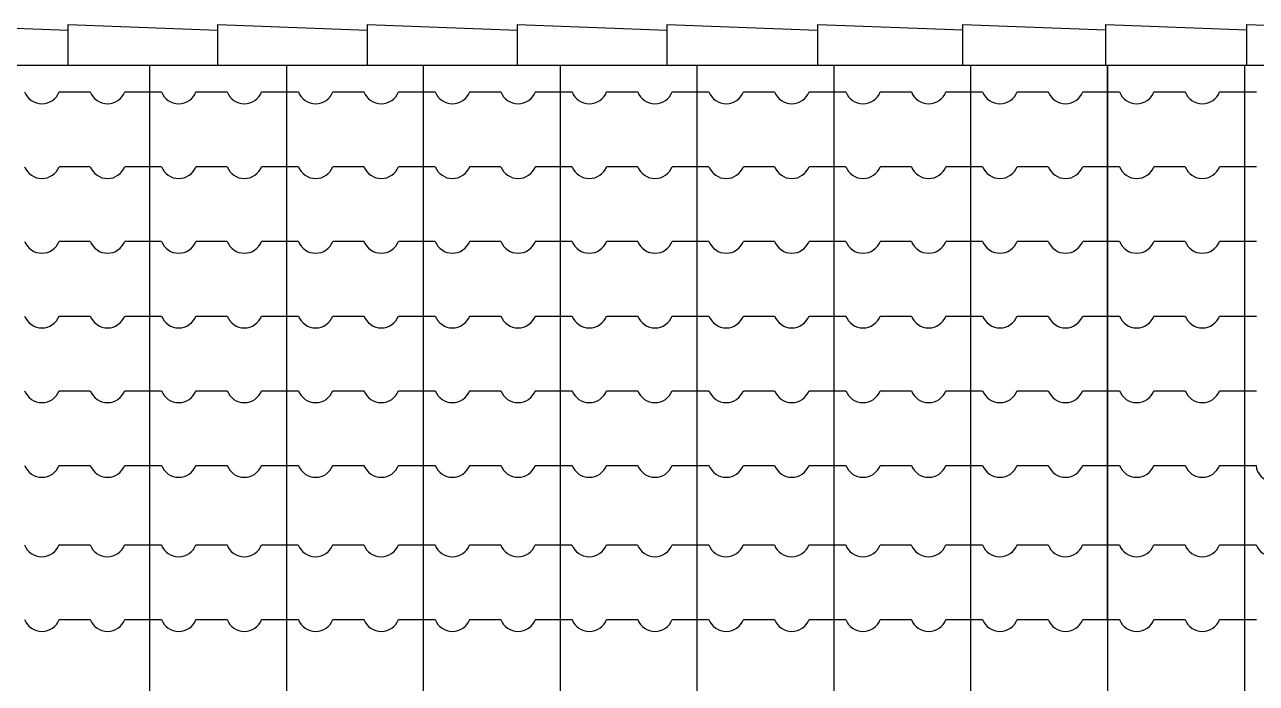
# Model space of a CAD drawing. Extents: x -29 to 75, y 16 to 65.
# Drawn here: x 33.625 to 35.605, y 20.418 to 21.477 of the extents above; entities that cross this region are included whole.
import ezdxf

# ---------------------------------------------------------------- set-up
doc = ezdxf.new("R2010")
doc.units = 0
doc.header["$MEASUREMENT"] = 0
doc.layers.add('CORTE', color=244, linetype='CONTINUOUS')
doc.layers.add('VISTAP', color=244, linetype='CONTINUOUS')

msp = doc.modelspace()

# ---------------------------------------------------------------- linework, layer by layer
at = {"layer": 'CORTE', "color": 1, "linetype": 'Continuous'}
for p, q in [((33.826, 21.4107), (33.826, 20.5208)), ((34.046, 21.4107), (34.046, 20.5208)), ((34.266, 21.4107), (34.266, 20.5208)), ((34.486, 21.4107), (34.486, 20.5208)), ((34.706, 21.4107), (34.706, 20.5208)), ((34.926, 21.4107), (34.926, 20.5208)), ((35.146, 21.4107), (35.146, 20.5208)), ((35.366, 21.4107), (35.366, 20.6484)), ((35.366, 21.4107), (35.366, 20.5208)), ((35.366, 21.4107), (35.366, 20.5208)), ((35.366, 21.4107), (35.366, 20.5208)), ((35.586, 21.4107), (35.586, 20.5208)), ((33.6806, 21.3684), (33.7308, 21.3684)), ((33.7862, 21.3684), (33.826, 21.3684)), ((33.826, 21.3684), (33.8453, 21.3684)), ((33.9006, 21.3684), (33.9508, 21.3684)), ((34.0062, 21.3684), (34.046, 21.3684)), ((34.046, 21.3684), (34.0653, 21.3684)), ((34.1206, 21.3684), (34.1708, 21.3684)), ((34.2262, 21.3684), (34.266, 21.3684)), ((34.266, 21.3684), (34.2853, 21.3684)), ((34.3406, 21.3684), (34.3908, 21.3684)), ((34.4462, 21.3684), (34.486, 21.3684)), ((34.486, 21.3684), (34.5053, 21.3684)), ((34.5606, 21.3684), (34.6108, 21.3684)), ((34.6662, 21.3684), (34.706, 21.3684)), ((34.706, 21.3684), (34.7253, 21.3684)), ((34.7806, 21.3684), (34.8308, 21.3684)), ((34.8862, 21.3684), (34.926, 21.3684)), ((34.926, 21.3684), (34.9453, 21.3684)), ((35.0006, 21.3684), (35.0508, 21.3684)), ((35.1062, 21.3684), (35.146, 21.3684)), ((35.146, 21.3684), (35.1653, 21.3684)), ((35.2206, 21.3684), (35.2708, 21.3684)), ((35.3262, 21.3684), (35.366, 21.3684)), ((35.3262, 21.3684), (35.366, 21.3684)), ((35.366, 21.3684), (35.3853, 21.3684)), ((35.4406, 21.3684), (35.4908, 21.3684)), ((35.5462, 21.3684), (35.586, 21.3684)), ((35.586, 21.3684), (35.6053, 21.3684)), ((33.6806, 21.2484), (33.7308, 21.2484)), ((33.7862, 21.2484), (33.826, 21.2484)), ((33.826, 21.2484), (33.8453, 21.2484)), ((33.9006, 21.2484), (33.9508, 21.2484)), ((34.0062, 21.2484), (34.046, 21.2484)), ((34.046, 21.2484), (34.0653, 21.2484)), ((34.1206, 21.2484), (34.1708, 21.2484)), ((34.2262, 21.2484), (34.266, 21.2484)), ((34.266, 21.2484), (34.2853, 21.2484)), ((34.3406, 21.2484), (34.3908, 21.2484)), ((34.4462, 21.2484), (34.486, 21.2484)), ((34.486, 21.2484), (34.5053, 21.2484)), ((34.5606, 21.2484), (34.6108, 21.2484)), ((34.6662, 21.2484), (34.706, 21.2484)), ((34.706, 21.2484), (34.7253, 21.2484)), ((34.7806, 21.2484), (34.8308, 21.2484)), ((34.8862, 21.2484), (34.926, 21.2484)), ((34.926, 21.2484), (34.9453, 21.2484)), ((35.0006, 21.2484), (35.0508, 21.2484)), ((35.1062, 21.2484), (35.146, 21.2484)), ((35.146, 21.2484), (35.1653, 21.2484)), ((35.2206, 21.2484), (35.2708, 21.2484)), ((35.3262, 21.2484), (35.366, 21.2484)), ((35.3262, 21.2484), (35.366, 21.2484)), ((35.366, 21.2484), (35.3853, 21.2484)), ((35.4406, 21.2484), (35.4908, 21.2484)), ((35.5462, 21.2484), (35.586, 21.2484)), ((35.586, 21.2484), (35.6053, 21.2484)), ((33.6806, 21.1284), (33.7308, 21.1284)), ((33.7862, 21.1284), (33.826, 21.1284)), ((33.826, 21.1284), (33.8453, 21.1284)), ((33.9006, 21.1284), (33.9508, 21.1284)), ((34.0062, 21.1284), (34.046, 21.1284)), ((34.046, 21.1284), (34.0653, 21.1284)), ((34.1206, 21.1284), (34.1708, 21.1284)), ((34.2262, 21.1284), (34.266, 21.1284)), ((34.266, 21.1284), (34.2853, 21.1284)), ((34.3406, 21.1284), (34.3908, 21.1284)), ((34.4462, 21.1284), (34.486, 21.1284)), ((34.486, 21.1284), (34.5053, 21.1284)), ((34.5606, 21.1284), (34.6108, 21.1284)), ((34.6662, 21.1284), (34.706, 21.1284)), ((34.706, 21.1284), (34.7253, 21.1284)), ((34.7806, 21.1284), (34.8308, 21.1284)), ((34.8862, 21.1284), (34.926, 21.1284)), ((34.926, 21.1284), (34.9453, 21.1284)), ((35.0006, 21.1284), (35.0508, 21.1284)), ((35.1062, 21.1284), (35.146, 21.1284)), ((35.146, 21.1284), (35.1653, 21.1284)), ((35.2206, 21.1284), (35.2708, 21.1284)), ((35.3262, 21.1284), (35.366, 21.1284)), ((35.3262, 21.1284), (35.366, 21.1284)), ((35.366, 21.1284), (35.3853, 21.1284)), ((35.4406, 21.1284), (35.4908, 21.1284)), ((35.5462, 21.1284), (35.586, 21.1284)), ((35.586, 21.1284), (35.6053, 21.1284)), ((33.6806, 21.0084), (33.7308, 21.0084)), ((33.7862, 21.0084), (33.826, 21.0084)), ((33.826, 21.0084), (33.8453, 21.0084)), ((33.9006, 21.0084), (33.9508, 21.0084)), ((34.0062, 21.0084), (34.046, 21.0084)), ((34.046, 21.0084), (34.0653, 21.0084)), ((34.1206, 21.0084), (34.1708, 21.0084)), ((34.2262, 21.0084), (34.266, 21.0084)), ((34.266, 21.0084), (34.2853, 21.0084)), ((34.3406, 21.0084), (34.3908, 21.0084)), ((34.4462, 21.0084), (34.486, 21.0084)), ((34.486, 21.0084), (34.5053, 21.0084)), ((34.5606, 21.0084), (34.6108, 21.0084)), ((34.6662, 21.0084), (34.706, 21.0084)), ((34.706, 21.0084), (34.7253, 21.0084)), ((34.7806, 21.0084), (34.8308, 21.0084)), ((34.8862, 21.0084), (34.926, 21.0084)), ((34.926, 21.0084), (34.9453, 21.0084)), ((35.0006, 21.0084), (35.0508, 21.0084)), ((35.1062, 21.0084), (35.146, 21.0084)), ((35.146, 21.0084), (35.1653, 21.0084)), ((35.2206, 21.0084), (35.2708, 21.0084)), ((35.3262, 21.0084), (35.366, 21.0084)), ((35.3262, 21.0084), (35.366, 21.0084)), ((35.366, 21.0084), (35.3853, 21.0084)), ((35.4406, 21.0084), (35.4908, 21.0084)), ((35.5462, 21.0084), (35.586, 21.0084)), ((35.586, 21.0084), (35.6053, 21.0084)), ((33.6806, 20.8884), (33.7308, 20.8884)), ((33.7862, 20.8884), (33.826, 20.8884)), ((33.826, 20.8884), (33.8453, 20.8884)), ((33.9006, 20.8884), (33.9508, 20.8884)), ((34.0062, 20.8884), (34.046, 20.8884)), ((34.046, 20.8884), (34.0653, 20.8884)), ((34.1206, 20.8884), (34.1708, 20.8884)), ((34.2262, 20.8884), (34.266, 20.8884)), ((34.266, 20.8884), (34.2853, 20.8884)), ((34.3406, 20.8884), (34.3908, 20.8884)), ((34.4462, 20.8884), (34.486, 20.8884)), ((34.486, 20.8884), (34.5053, 20.8884)), ((34.5606, 20.8884), (34.6108, 20.8884)), ((34.6662, 20.8884), (34.706, 20.8884)), ((34.706, 20.8884), (34.7253, 20.8884)), ((34.7806, 20.8884), (34.8308, 20.8884)), ((34.8862, 20.8884), (34.926, 20.8884)), ((34.926, 20.8884), (34.9453, 20.8884)), ((35.0006, 20.8884), (35.0508, 20.8884)), ((35.1062, 20.8884), (35.146, 20.8884)), ((35.146, 20.8884), (35.1653, 20.8884)), ((35.2206, 20.8884), (35.2708, 20.8884)), ((35.3262, 20.8884), (35.366, 20.8884)), ((35.3262, 20.8884), (35.366, 20.8884)), ((35.366, 20.8884), (35.3853, 20.8884)), ((35.4406, 20.8884), (35.4908, 20.8884)), ((35.5462, 20.8884), (35.586, 20.8884)), ((35.586, 20.8884), (35.6053, 20.8884)), ((33.6806, 20.7684), (33.7308, 20.7684)), ((33.7862, 20.7684), (33.826, 20.7684)), ((33.826, 20.7684), (33.8453, 20.7684)), ((33.9006, 20.7684), (33.9508, 20.7684)), ((34.0062, 20.7684), (34.046, 20.7684)), ((34.046, 20.7684), (34.0653, 20.7684)), ((34.1206, 20.7684), (34.1708, 20.7684)), ((34.2262, 20.7684), (34.266, 20.7684)), ((34.266, 20.7684), (34.2853, 20.7684)), ((34.3406, 20.7684), (34.3908, 20.7684)), ((34.4462, 20.7684), (34.486, 20.7684)), ((34.486, 20.7684), (34.5053, 20.7684)), ((34.5606, 20.7684), (34.6108, 20.7684)), ((34.6662, 20.7684), (34.706, 20.7684)), ((34.706, 20.7684), (34.7253, 20.7684)), ((34.7806, 20.7684), (34.8308, 20.7684)), ((34.8862, 20.7684), (34.926, 20.7684)), ((34.926, 20.7684), (34.9453, 20.7684)), ((35.0006, 20.7684), (35.0508, 20.7684)), ((35.1062, 20.7684), (35.146, 20.7684)), ((35.146, 20.7684), (35.1653, 20.7684)), ((35.2206, 20.7684), (35.2708, 20.7684)), ((35.3262, 20.7684), (35.366, 20.7684)), ((35.3262, 20.7684), (35.366, 20.7684)), ((35.366, 20.7684), (35.3853, 20.7684)), ((35.4406, 20.7684), (35.4908, 20.7684)), ((35.5462, 20.7684), (35.586, 20.7684)), ((35.586, 20.7684), (35.6053, 20.7684)), ((33.6804, 20.6408), (33.7306, 20.6408)), ((33.786, 20.6408), (33.8258, 20.6408)), ((33.8258, 20.6408), (33.8451, 20.6408)), ((33.9004, 20.6408), (33.9506, 20.6408)), ((34.006, 20.6408), (34.0458, 20.6408)), ((34.0458, 20.6408), (34.0651, 20.6408)), ((34.1204, 20.6408), (34.1706, 20.6408)), ((34.226, 20.6408), (34.2658, 20.6408)), ((34.2658, 20.6408), (34.2851, 20.6408)), ((34.3404, 20.6408), (34.3906, 20.6408)), ((34.446, 20.6408), (34.4858, 20.6408)), ((34.4858, 20.6408), (34.5051, 20.6408)), ((34.5604, 20.6408), (34.6106, 20.6408)), ((34.666, 20.6408), (34.7058, 20.6408)), ((34.7058, 20.6408), (34.7251, 20.6408)), ((34.7804, 20.6408), (34.8306, 20.6408)), ((34.886, 20.6408), (34.9258, 20.6408)), ((34.9258, 20.6408), (34.9451, 20.6408)), ((35.0004, 20.6408), (35.0506, 20.6408)), ((35.106, 20.6408), (35.1458, 20.6408)), ((35.1458, 20.6408), (35.1651, 20.6408)), ((35.2204, 20.6408), (35.2706, 20.6408)), ((35.326, 20.6408), (35.3658, 20.6408)), ((35.326, 20.6408), (35.3658, 20.6408)), ((35.3658, 20.6408), (35.3851, 20.6408)), ((35.4404, 20.6408), (35.4906, 20.6408)), ((35.546, 20.6408), (35.5858, 20.6408)), ((35.5858, 20.6408), (35.6051, 20.6408)), ((33.6806, 20.5208), (33.7308, 20.5208)), ((33.6806, 20.5208), (33.7308, 20.5208)), ((33.6806, 20.5208), (33.7308, 20.5208)), ((33.7862, 20.5208), (33.826, 20.5208)), ((33.7862, 20.5208), (33.826, 20.5208)), ((33.7862, 20.5208), (33.826, 20.5208)), ((33.7862, 20.5208), (33.826, 20.5208)), ((33.7862, 20.5208), (33.826, 20.5208)), ((33.826, 20.5208), (33.826, 19.7855)), ((33.826, 20.5208), (33.8453, 20.5208)), ((33.826, 20.5208), (33.8453, 20.5208)), ((33.9006, 20.5208), (33.9508, 20.5208)), ((33.9006, 20.5208), (33.9508, 20.5208)), ((33.9006, 20.5208), (33.9508, 20.5208)), ((34.0062, 20.5208), (34.046, 20.5208)), ((34.0062, 20.5208), (34.046, 20.5208)), ((34.0062, 20.5208), (34.046, 20.5208)), ((34.0062, 20.5208), (34.046, 20.5208)), ((34.0062, 20.5208), (34.046, 20.5208)), ((34.046, 20.5208), (34.046, 19.7855)), ((34.046, 20.5208), (34.0653, 20.5208)), ((34.046, 20.5208), (34.0653, 20.5208)), ((34.1206, 20.5208), (34.1708, 20.5208)), ((34.1206, 20.5208), (34.1708, 20.5208)), ((34.1206, 20.5208), (34.1708, 20.5208)), ((34.2262, 20.5208), (34.266, 20.5208)), ((34.2262, 20.5208), (34.266, 20.5208)), ((34.2262, 20.5208), (34.266, 20.5208)), ((34.2262, 20.5208), (34.266, 20.5208)), ((34.2262, 20.5208), (34.266, 20.5208)), ((34.266, 20.5208), (34.266, 19.7855)), ((34.266, 20.5208), (34.2853, 20.5208)), ((34.266, 20.5208), (34.2853, 20.5208)), ((34.3406, 20.5208), (34.3908, 20.5208)), ((34.3406, 20.5208), (34.3908, 20.5208)), ((34.3406, 20.5208), (34.3908, 20.5208)), ((34.4462, 20.5208), (34.486, 20.5208)), ((34.4462, 20.5208), (34.486, 20.5208)), ((34.4462, 20.5208), (34.486, 20.5208)), ((34.4462, 20.5208), (34.486, 20.5208)), ((34.4462, 20.5208), (34.486, 20.5208)), ((34.486, 20.5208), (34.486, 19.7855)), ((34.486, 20.5208), (34.5053, 20.5208)), ((34.486, 20.5208), (34.5053, 20.5208)), ((34.5606, 20.5208), (34.6108, 20.5208)), ((34.5606, 20.5208), (34.6108, 20.5208)), ((34.5606, 20.5208), (34.6108, 20.5208)), ((34.6662, 20.5208), (34.706, 20.5208)), ((34.6662, 20.5208), (34.706, 20.5208)), ((34.6662, 20.5208), (34.706, 20.5208)), ((34.6662, 20.5208), (34.706, 20.5208)), ((34.6662, 20.5208), (34.706, 20.5208)), ((34.706, 20.5208), (34.706, 19.7855)), ((34.706, 20.5208), (34.7253, 20.5208)), ((34.706, 20.5208), (34.7253, 20.5208)), ((34.7806, 20.5208), (34.8308, 20.5208)), ((34.7806, 20.5208), (34.8308, 20.5208)), ((34.7806, 20.5208), (34.8308, 20.5208)), ((34.8862, 20.5208), (34.926, 20.5208)), ((34.8862, 20.5208), (34.926, 20.5208)), ((34.8862, 20.5208), (34.926, 20.5208)), ((34.8862, 20.5208), (34.926, 20.5208)), ((34.8862, 20.5208), (34.926, 20.5208)), ((34.926, 20.5208), (34.9453, 20.5208)), ((34.926, 20.5208), (34.9453, 20.5208)), ((34.926, 20.5208), (34.9453, 20.5208)), ((34.926, 20.5208), (34.9453, 20.5208)), ((34.926, 20.5208), (34.9453, 20.5208)), ((34.926, 20.5208), (34.926, 19.7855)), ((35.0006, 20.5208), (35.0508, 20.5208)), ((35.0006, 20.5208), (35.0508, 20.5208)), ((35.0006, 20.5208), (35.0508, 20.5208)), ((35.1062, 20.5208), (35.146, 20.5208)), ((35.1062, 20.5208), (35.146, 20.5208)), ((35.1062, 20.5208), (35.146, 20.5208)), ((35.146, 20.5208), (35.1653, 20.5208)), ((35.146, 20.5208), (35.1653, 20.5208)), ((35.146, 20.5208), (35.1653, 20.5208)), ((35.146, 20.5208), (35.146, 19.7855)), ((35.2206, 20.5208), (35.2708, 20.5208)), ((35.3262, 20.5208), (35.366, 20.5208)), ((35.3262, 20.5208), (35.366, 20.5208)), ((35.3262, 20.5208), (35.366, 20.5208)), ((35.3262, 20.5208), (35.366, 20.5208)), ((35.3262, 20.5208), (35.366, 20.5208)), ((35.3262, 20.5208), (35.366, 20.5208)), ((35.3262, 20.5208), (35.366, 20.5208)), ((35.366, 20.5208), (35.3853, 20.5208)), ((35.366, 20.5208), (35.3853, 20.5208)), ((35.366, 20.5208), (35.3853, 20.5208)), ((35.366, 20.5208), (35.366, 19.7855)), ((35.4406, 20.5208), (35.4908, 20.5208)), ((35.4406, 20.5208), (35.4908, 20.5208)), ((35.5462, 20.5208), (35.586, 20.5208)), ((35.5462, 20.5208), (35.586, 20.5208)), ((35.586, 20.5208), (35.6053, 20.5208)), ((35.586, 20.5208), (35.6053, 20.5208)), ((35.586, 20.5208), (35.586, 19.7855))]:
    msp.add_line(p, q, dxfattribs=at)
for centre, radius, start, end in [((33.653, 21.379), 0.0297, 201.0517, 338.9483), ((33.7585, 21.379), 0.0297, 201.0517, 338.9483), ((33.873, 21.379), 0.0297, 201.0517, 338.9483), ((33.9785, 21.379), 0.0297, 201.0517, 338.9483), ((34.093, 21.379), 0.0297, 201.0517, 338.9483), ((34.1985, 21.379), 0.0297, 201.0517, 338.9483), ((34.313, 21.379), 0.0297, 201.0517, 338.9483), ((34.4185, 21.379), 0.0297, 201.0517, 338.9483), ((34.533, 21.379), 0.0297, 201.0517, 338.9483), ((34.6385, 21.379), 0.0297, 201.0517, 338.9483), ((34.753, 21.379), 0.0297, 201.0517, 338.9483), ((34.8585, 21.379), 0.0297, 201.0517, 338.9483), ((34.973, 21.379), 0.0297, 201.0517, 338.9483), ((35.0785, 21.379), 0.0297, 201.0517, 338.9483), ((35.193, 21.379), 0.0297, 201.0517, 338.9483), ((35.2985, 21.379), 0.0297, 201.0517, 338.9483), ((35.413, 21.379), 0.0297, 201.0517, 338.9483), ((35.5185, 21.379), 0.0297, 201.0517, 338.9483), ((33.653, 21.259), 0.0297, 201.0517, 338.9483), ((33.7585, 21.259), 0.0297, 201.0517, 338.9483), ((33.873, 21.259), 0.0297, 201.0517, 338.9483), ((33.9785, 21.259), 0.0297, 201.0517, 338.9483), ((34.093, 21.259), 0.0297, 201.0517, 338.9483), ((34.1985, 21.259), 0.0297, 201.0517, 338.9483), ((34.313, 21.259), 0.0297, 201.0517, 338.9483), ((34.4185, 21.259), 0.0297, 201.0517, 338.9483), ((34.533, 21.259), 0.0297, 201.0517, 338.9483), ((34.6385, 21.259), 0.0297, 201.0517, 338.9483), ((34.753, 21.259), 0.0297, 201.0517, 338.9483), ((34.8585, 21.259), 0.0297, 201.0517, 338.9483), ((34.973, 21.259), 0.0297, 201.0517, 338.9483), ((35.0785, 21.259), 0.0297, 201.0517, 338.9483), ((35.193, 21.259), 0.0297, 201.0517, 338.9483), ((35.2985, 21.259), 0.0297, 201.0517, 338.9483), ((35.413, 21.259), 0.0297, 201.0517, 338.9483), ((35.5185, 21.259), 0.0297, 201.0517, 338.9483), ((33.653, 21.139), 0.0297, 201.0517, 338.9483), ((33.7585, 21.139), 0.0297, 201.0517, 338.9483), ((33.873, 21.139), 0.0297, 201.0517, 338.9483), ((33.9785, 21.139), 0.0297, 201.0517, 338.9483), ((34.093, 21.139), 0.0297, 201.0517, 338.9483), ((34.1985, 21.139), 0.0297, 201.0517, 338.9483), ((34.313, 21.139), 0.0297, 201.0517, 338.9483), ((34.4185, 21.139), 0.0297, 201.0517, 338.9483), ((34.533, 21.139), 0.0297, 201.0517, 338.9483), ((34.6385, 21.139), 0.0297, 201.0517, 338.9483), ((34.753, 21.139), 0.0297, 201.0517, 338.9483), ((34.8585, 21.139), 0.0297, 201.0517, 338.9483), ((34.973, 21.139), 0.0297, 201.0517, 338.9483), ((35.0785, 21.139), 0.0297, 201.0517, 338.9483), ((35.193, 21.139), 0.0297, 201.0517, 338.9483), ((35.2985, 21.139), 0.0297, 201.0517, 338.9483), ((35.413, 21.139), 0.0297, 201.0517, 338.9483), ((35.5185, 21.139), 0.0297, 201.0517, 338.9483), ((33.653, 21.019), 0.0297, 201.0517, 338.9483), ((33.7585, 21.019), 0.0297, 201.0517, 338.9483), ((33.873, 21.019), 0.0297, 201.0517, 338.9483), ((33.9785, 21.019), 0.0297, 201.0517, 338.9483), ((34.093, 21.019), 0.0297, 201.0517, 338.9483), ((34.1985, 21.019), 0.0297, 201.0517, 338.9483), ((34.313, 21.019), 0.0297, 201.0517, 338.9483), ((34.4185, 21.019), 0.0297, 201.0517, 338.9483), ((34.533, 21.019), 0.0297, 201.0517, 338.9483), ((34.6385, 21.019), 0.0297, 201.0517, 338.9483), ((34.753, 21.019), 0.0297, 201.0517, 338.9483), ((34.8585, 21.019), 0.0297, 201.0517, 338.9483), ((34.973, 21.019), 0.0297, 201.0517, 338.9483), ((35.0785, 21.019), 0.0297, 201.0517, 338.9483), ((35.193, 21.019), 0.0297, 201.0517, 338.9483), ((35.2985, 21.019), 0.0297, 201.0517, 338.9483), ((35.413, 21.019), 0.0297, 201.0517, 338.9483), ((35.5185, 21.019), 0.0297, 201.0517, 338.9483), ((33.653, 20.899), 0.0297, 201.0517, 338.9483), ((33.7585, 20.899), 0.0297, 201.0517, 338.9483), ((33.873, 20.899), 0.0297, 201.0517, 338.9483), ((33.9785, 20.899), 0.0297, 201.0517, 338.9483), ((34.093, 20.899), 0.0297, 201.0517, 338.9483), ((34.1985, 20.899), 0.0297, 201.0517, 338.9483), ((34.313, 20.899), 0.0297, 201.0517, 338.9483), ((34.4185, 20.899), 0.0297, 201.0517, 338.9483), ((34.533, 20.899), 0.0297, 201.0517, 338.9483), ((34.6385, 20.899), 0.0297, 201.0517, 338.9483), ((34.753, 20.899), 0.0297, 201.0517, 338.9483), ((34.8585, 20.899), 0.0297, 201.0517, 338.9483), ((34.973, 20.899), 0.0297, 201.0517, 338.9483), ((35.0785, 20.899), 0.0297, 201.0517, 338.9483), ((35.193, 20.899), 0.0297, 201.0517, 338.9483), ((35.2985, 20.899), 0.0297, 201.0517, 338.9483), ((35.413, 20.899), 0.0297, 201.0517, 338.9483), ((35.5185, 20.899), 0.0297, 201.0517, 338.9483), ((33.653, 20.779), 0.0297, 201.0517, 338.9483), ((33.7585, 20.779), 0.0297, 201.0517, 338.9483), ((33.873, 20.779), 0.0297, 201.0517, 338.9483), ((33.9785, 20.779), 0.0297, 201.0517, 338.9483), ((34.093, 20.779), 0.0297, 201.0517, 338.9483), ((34.1985, 20.779), 0.0297, 201.0517, 338.9483), ((34.313, 20.779), 0.0297, 201.0517, 338.9483), ((34.4185, 20.779), 0.0297, 201.0517, 338.9483), ((34.533, 20.779), 0.0297, 201.0517, 338.9483), ((34.6385, 20.779), 0.0297, 201.0517, 338.9483), ((34.753, 20.779), 0.0297, 201.0517, 338.9483), ((34.8585, 20.779), 0.0297, 201.0517, 338.9483), ((34.973, 20.779), 0.0297, 201.0517, 338.9483), ((35.0785, 20.779), 0.0297, 201.0517, 338.9483), ((35.193, 20.779), 0.0297, 201.0517, 338.9483), ((35.2985, 20.779), 0.0297, 201.0517, 338.9483), ((35.413, 20.779), 0.0297, 201.0517, 338.9483), ((35.5185, 20.779), 0.0297, 201.0517, 338.9483), ((35.6335, 20.7707), 0.0289, 184.6744, 339.9327), ((33.6528, 20.6514), 0.0297, 201.0517, 338.9483), ((33.7583, 20.6514), 0.0297, 201.0517, 338.9483), ((33.8728, 20.6514), 0.0297, 201.0517, 338.9483), ((33.9783, 20.6514), 0.0297, 201.0517, 338.9483), ((34.0928, 20.6514), 0.0297, 201.0517, 338.9483), ((34.1983, 20.6514), 0.0297, 201.0517, 338.9483), ((34.3128, 20.6514), 0.0297, 201.0517, 338.9483), ((34.4183, 20.6514), 0.0297, 201.0517, 338.9483), ((34.5328, 20.6514), 0.0297, 201.0517, 338.9483), ((34.6383, 20.6514), 0.0297, 201.0517, 338.9483), ((34.7528, 20.6514), 0.0297, 201.0517, 338.9483), ((34.8583, 20.6514), 0.0297, 201.0517, 338.9483), ((34.9728, 20.6514), 0.0297, 201.0517, 338.9483), ((35.0783, 20.6514), 0.0297, 201.0517, 338.9483), ((35.1928, 20.6514), 0.0297, 201.0517, 338.9483), ((35.2983, 20.6514), 0.0297, 201.0517, 338.9483), ((35.4128, 20.6514), 0.0297, 201.0517, 338.9483), ((35.5183, 20.6514), 0.0297, 201.0517, 338.9483), ((35.6328, 20.6514), 0.0297, 201.0517, 338.9483), ((33.653, 20.5314), 0.0297, 201.0517, 338.9483), ((33.653, 20.5314), 0.0297, 201.0517, 338.9483), ((33.653, 20.5314), 0.0297, 201.0517, 338.9483), ((33.7585, 20.5314), 0.0297, 201.0517, 338.9483), ((33.7585, 20.5314), 0.0297, 201.0517, 338.9483), ((33.7585, 20.5314), 0.0297, 201.0517, 338.9483), ((33.873, 20.5314), 0.0297, 201.0517, 338.9483), ((33.873, 20.5314), 0.0297, 201.0517, 338.9483), ((33.873, 20.5314), 0.0297, 201.0517, 338.9483), ((33.9785, 20.5314), 0.0297, 201.0517, 338.9483), ((33.9785, 20.5314), 0.0297, 201.0517, 338.9483), ((33.9785, 20.5314), 0.0297, 201.0517, 338.9483), ((34.093, 20.5314), 0.0297, 201.0517, 338.9483), ((34.093, 20.5314), 0.0297, 201.0517, 338.9483), ((34.093, 20.5314), 0.0297, 201.0517, 338.9483), ((34.1985, 20.5314), 0.0297, 201.0517, 338.9483), ((34.1985, 20.5314), 0.0297, 201.0517, 338.9483), ((34.1985, 20.5314), 0.0297, 201.0517, 338.9483), ((34.313, 20.5314), 0.0297, 201.0517, 338.9483), ((34.313, 20.5314), 0.0297, 201.0517, 338.9483), ((34.313, 20.5314), 0.0297, 201.0517, 338.9483), ((34.4185, 20.5314), 0.0297, 201.0517, 338.9483), ((34.4185, 20.5314), 0.0297, 201.0517, 338.9483), ((34.4185, 20.5314), 0.0297, 201.0517, 338.9483), ((34.533, 20.5314), 0.0297, 201.0517, 338.9483), ((34.533, 20.5314), 0.0297, 201.0517, 338.9483), ((34.533, 20.5314), 0.0297, 201.0517, 338.9483), ((34.6385, 20.5314), 0.0297, 201.0517, 338.9483), ((34.6385, 20.5314), 0.0297, 201.0517, 338.9483), ((34.6385, 20.5314), 0.0297, 201.0517, 338.9483), ((34.753, 20.5314), 0.0297, 201.0517, 338.9483), ((34.753, 20.5314), 0.0297, 201.0517, 338.9483), ((34.753, 20.5314), 0.0297, 201.0517, 338.9483), ((34.8585, 20.5314), 0.0297, 201.0517, 338.9483), ((34.8585, 20.5314), 0.0297, 201.0517, 338.9483), ((34.8585, 20.5314), 0.0297, 201.0517, 338.9483), ((34.973, 20.5314), 0.0297, 201.0517, 338.9483), ((34.973, 20.5314), 0.0297, 201.0517, 338.9483), ((34.973, 20.5314), 0.0297, 201.0517, 338.9483), ((34.973, 20.5314), 0.0297, 201.0517, 338.9483), ((34.973, 20.5314), 0.0297, 201.0517, 338.9483), ((35.0785, 20.5314), 0.0297, 201.0517, 338.9483), ((35.0785, 20.5314), 0.0297, 201.0517, 338.9483), ((35.0785, 20.5314), 0.0297, 201.0517, 338.9483), ((35.193, 20.5314), 0.0297, 201.0517, 338.9483), ((35.193, 20.5314), 0.0297, 201.0517, 338.9483), ((35.193, 20.5314), 0.0297, 201.0517, 338.9483), ((35.2985, 20.5314), 0.0297, 201.0517, 338.9483), ((35.413, 20.5314), 0.0297, 201.0517, 338.9483), ((35.413, 20.5314), 0.0297, 201.0517, 338.9483), ((35.5185, 20.5314), 0.0297, 201.0517, 338.9483), ((35.5185, 20.5314), 0.0297, 201.0517, 338.9483)]:
    msp.add_arc(centre, radius, start, end, dxfattribs=at)
at = {"layer": 'VISTAP', "color": 1, "linetype": 'Continuous'}
for p, q in [((33.4544, 21.4765), (33.6951, 21.4678)), ((33.6951, 21.4765), (33.9359, 21.4678)), ((33.6951, 21.4107), (33.6951, 21.4765)), ((33.9359, 21.4765), (34.1766, 21.4678)), ((33.9359, 21.4107), (33.9359, 21.4765)), ((34.1766, 21.4765), (34.4173, 21.4678)), ((34.1766, 21.4107), (34.1766, 21.4765)), ((34.4173, 21.4765), (34.6581, 21.4678)), ((34.4173, 21.4107), (34.4173, 21.4765)), ((34.6581, 21.4765), (34.9004, 21.4678)), ((34.6581, 21.4107), (34.6581, 21.4765)), ((34.9004, 21.4765), (35.1335, 21.4681)), ((34.9004, 21.4107), (34.9004, 21.4765)), ((35.1335, 21.4107), (35.1335, 21.4765)), ((35.1335, 21.4765), (35.3635, 21.4682)), ((35.3635, 21.4107), (35.3635, 21.4765)), ((35.3635, 21.4765), (35.5899, 21.4684)), ((35.5899, 21.4107), (35.5899, 21.4765)), ((35.5899, 21.4765), (35.8199, 21.4682)), ((37.4627, 21.4107), (31.6401, 21.4107)), ((35.366, 20.5208), (35.366, 21.4107))]:
    msp.add_line(p, q, dxfattribs=at)

doc.saveas('drawing.dxf')
